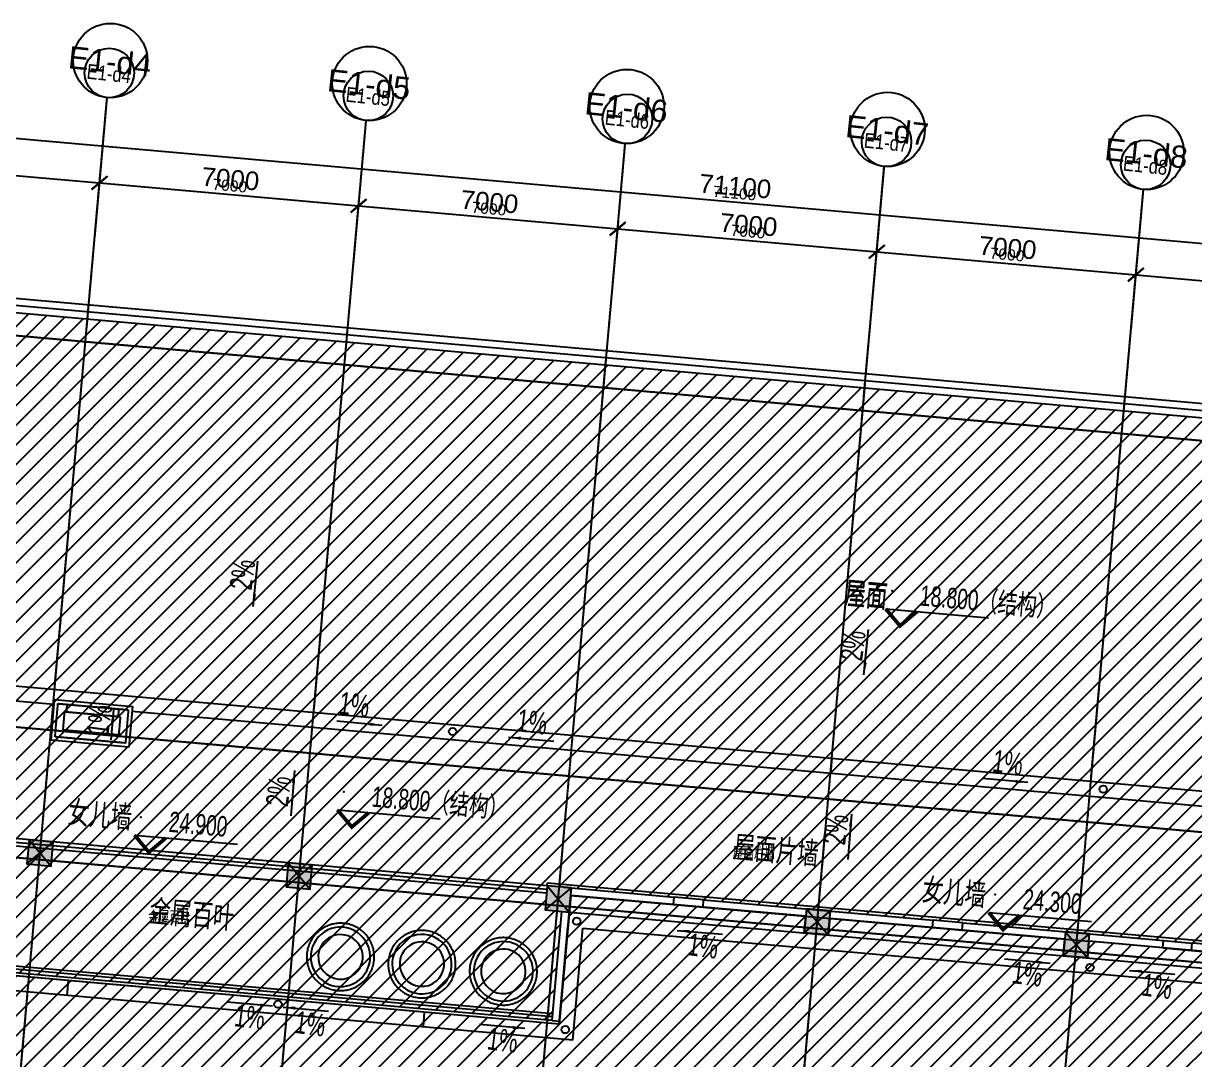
# Model space of a CAD drawing. Header units: millimetres. Extents: x -39175 to 150737, y -15023 to 140542.
# Drawn here: x 86498 to 118017, y 6527 to 34428 of the extents above; entities that cross this region are included whole.
import ezdxf
from ezdxf.enums import TextEntityAlignment as Align

# ---------------------------------------------------------------- set-up
doc = ezdxf.new("R2010")
doc.units = ezdxf.units.MM
doc.header["$LTSCALE"] = 10
for name, pattern in [('E-RG-1F$0$$0$DOTE', [2.42, 2, -0.2, 0.02, -0.2]), ('E1-RI-5F$0$$0$HIDDEN', [0.375, 0.25, -0.125]), ('XRE2$0$HIDDEN', [0.375, 0.25, -0.125])]:
    doc.linetypes.add(name, pattern=pattern)
for name, color, linetype in [('A—墙体', 7, 'Continuous'), ('A—文字索引', 40, 'Continuous'), ('A—设备管丼、主管符号', 50, 'Continuous'), ('A—轴线、尺寸', 1, 'Continuous'), ('A—门窗', 135, 'Continuous'), ('E1-RI-5F$0$$0$AUDIT_D_120618114340-341', 1, 'Continuous'), ('E1-RI-5F$0$A-ROOF-DRAN', 175, 'Continuous'), ('I—平面—填充03(灰度)', 250, 'Continuous'), ('I—平面—文字', 40, 'Continuous'), ('I—平面—文字（放大1：100）', 40, 'XRE2$0$HIDDEN'), ('I—平面—标高', 40, 'Continuous'), ('I—平面—装饰面层线', 192, 'Continuous'), ('轴线100', 1, 'Continuous')]:
    doc.layers.add(name, color=color, linetype=linetype)
doc.styles.add('ARIAL', font='arial.ttf')
doc.styles.add('E1-RI-5F$0$XD2008', font='SIMYOU.TTF', dxfattribs={"width": 0.7})
doc.styles.add('XD2008', font='SIMYOU.TTF', dxfattribs={"width": 0.7, "height": 600})
doc.dimstyles.new('200', dxfattribs={"dimscale": 200, "dimtxt": 2.5, "dimasz": 2, "dimexe": 1, "dimexo": 1, "dimgap": 0.8, "dimtad": 1, "dimdec": 0, "dimdsep": 46, "dimtxsty": 'ARIAL', "dimblk1": 'ARCHTICK', "dimblk2": 'ARCHTICK', "dimsah": 1, "dimcen": -0.9, "dimdle": 1, "dimclrd": 256, "dimclre": 256, "dimclrt": 40, "dimaunit": 1, "dimadec": 0, "dimazin": 0, "dimtfac": 0.35, "dimtdec": 0, "dimtix": 1, "dimtmove": 2, "dimatfit": 3, "dimldrblk": 'ARCHTICK', "dimfxl": 0, "dimtvp": 0.8, "dimtolj": 1, "dimtzin": 0, "dimarcsym": 0})
doc.dimstyles.new('副本 100', dxfattribs={"dimscale": 100, "dimtxt": 2.5, "dimasz": 2, "dimexe": 1, "dimexo": 1, "dimgap": 0.8, "dimtad": 1, "dimdec": 0, "dimdsep": 46, "dimtxsty": 'ARIAL', "dimblk1": 'ARCHTICK', "dimblk2": 'ARCHTICK', "dimsah": 1, "dimcen": -0.9, "dimdle": 1, "dimclrd": 256, "dimclre": 256, "dimclrt": 40, "dimaunit": 1, "dimadec": 0, "dimazin": 0, "dimtfac": 0.35, "dimtdec": 0, "dimtix": 1, "dimtmove": 2, "dimatfit": 3, "dimldrblk": 'ARCHTICK', "dimfxl": 0, "dimtvp": 0.8, "dimtolj": 1, "dimtzin": 0, "dimarcsym": 0})
pattern_1 = [(45, (-6071.9, -5118.9), (-265.165, 265.165), [])]

# ---------------------------------------------------------------- blocks, each defined once
blk = doc.blocks.new('E-COLS-F5')
at = {"layer": 'I—平面—填充03(灰度)'}
for points in [[(11796212, -6194560), (11795565, -6194502), (11795508, -6195150), (11796155, -6195207)], [(11803185, -6195178), (11802538, -6195120), (11802480, -6195768), (11803128, -6195825)], [(11810158, -6195796), (11809510, -6195739), (11809453, -6196386), (11810100, -6196444)], [(11817130, -6196415), (11816483, -6196357), (11816426, -6197005), (11817073, -6197062)], [(11824103, -6197033), (11823456, -6196975), (11823398, -6197623), (11824046, -6197680)]]:
    blk.add_hatch(color=18, dxfattribs=at).paths.add_polyline_path(points)
at = {"layer": 'A—墙体'}
for points in [[(11796212, -6194560), (11795565, -6194502), (11795508, -6195150), (11796155, -6195207)], [(11803185, -6195178), (11802538, -6195120), (11802480, -6195768), (11803128, -6195825)], [(11810158, -6195796), (11809510, -6195739), (11809453, -6196386), (11810100, -6196444)], [(11817130, -6196415), (11816483, -6196357), (11816426, -6197005), (11817073, -6197062)], [(11824103, -6197033), (11823456, -6196975), (11823398, -6197623), (11824046, -6197680)]]:
    blk.add_lwpolyline(points, close=True, dxfattribs=at)
blk = doc.blocks.new('E1-RI-5F$0$WWEQE')
at = {"layer": 'E1-RI-5F$0$A-ROOF-DRAN'}
for centre in [(11241592, -6157949), (11259100, -6159502), (11244931, -6163058), (11258743, -6164304), (11236890, -6165293), (11244622, -6165976)]:
    blk.add_circle(centre, 100, dxfattribs=at)
blk = doc.blocks.new('E1-RI-5F$0$EXHAUST_FAN_-_LARGE_-_EXHA')
at = {"layer": 'A—设备管丼、主管符号', "flags": 128}
for points in [[(908, 0), (907, 36), (905, 73), (901, 109), (896, 145), (890, 180), (882, 216), (872, 251), (862, 286), (850, 320), (836, 354), (821, 387), (805, 419), (788, 451), (769, 482), (749, 513), (728, 542), (706, 571), (683, 599), (658, 625), (632, 651), (606, 676), (578, 700), (550, 722), (521, 744), (491, 764), (460, 783), (428, 801), (396, 817), (363, 832), (329, 846), (295, 859), (260, 870), (225, 879), (190, 888), (154, 895), (118, 900), (82, 904), (46, 907), (10, 908), (-27, 907), (-63, 906), (-99, 902), (-135, 898), (-171, 892), (-206, 884), (-241, 875), (-276, 865), (-311, 853), (-344, 840), (-378, 825), (-411, 810), (-443, 793), (-474, 774), (-504, 755), (-534, 734), (-563, 712), (-591, 689), (-618, 665), (-644, 639), (-669, 613), (-693, 586), (-716, 558), (-738, 529), (-759, 499), (-778, 468), (-796, 437), (-813, 404), (-828, 372), (-843, 338), (-855, 304), (-867, 270), (-877, 235), (-886, 200), (-893, 164), (-899, 128), (-903, 92), (-906, 56), (-908, 20), (-908, 0)], [(-908, 0), (-907, -36), (-905, -73), (-901, -109), (-896, -145), (-890, -180), (-882, -216), (-872, -251), (-862, -286), (-850, -320), (-836, -354), (-821, -387), (-805, -419), (-788, -451), (-769, -482), (-749, -513), (-728, -542), (-706, -571), (-683, -599), (-658, -625), (-632, -651), (-606, -676), (-578, -700), (-550, -722), (-521, -744), (-491, -764), (-460, -783), (-428, -801), (-396, -817), (-363, -832), (-329, -846), (-295, -859), (-260, -870), (-225, -879), (-190, -888), (-154, -895), (-118, -900), (-82, -904), (-46, -907), (-10, -908), (27, -907), (63, -906), (99, -902), (135, -898), (171, -892), (206, -884), (241, -875), (276, -865), (311, -853), (344, -840), (378, -825), (411, -810), (443, -793), (474, -774), (504, -755), (534, -734), (563, -712), (591, -689), (618, -665), (644, -639), (669, -613), (693, -586), (716, -558), (738, -529), (759, -499), (778, -468), (796, -437), (813, -404), (828, -372), (843, -338), (855, -304), (867, -270), (877, -235), (886, -200), (893, -164), (899, -128), (903, -92), (906, -56), (908, -20), (908, 0)]]:
    blk.add_lwpolyline(points, dxfattribs=at)
at = {"layer": 'A—设备管丼、主管符号'}
for radius, start, end in [(800, 360, 180), (600, 360, 180), (800, 180, 360), (600, 180, 360)]:
    blk.add_arc((0, 0), radius, start, end, dxfattribs=at)
blk = doc.blocks.new('E1-RI-5F$0$ECADI-TAG-HGHT_国标_')
at = {"color": 1}
blk.add_line((-2.12, 2.12), (11.77, 2.12), dxfattribs=at)
at = {"color": 1, "const_width": 0.5}
blk.add_lwpolyline([(-2.12, 2.12), (0, 0), (2.12, 2.12)], dxfattribs=at)
at = {"color": 1}
blk.add_point((-1.48, 4.6), dxfattribs=at)
at = {"style": 'E1-RI-5F$0$XD2008', "width": 0.7}
blk.add_attdef('FL', text='', height=3, dxfattribs=at).set_placement((-2.69, 2.97), align=Align.RIGHT)
for tag, p in [('F.F.L.', (2.28, 2.97)), ('T.O.S.', (2.28, -1.1))]:
    blk.add_attdef(tag, p, '', height=3, dxfattribs=at)
blk = doc.blocks.new('_ArchTick')
at = {"color": 0, "linetype": 'ByBlock', "const_width": 0.15}
blk.add_lwpolyline([(-0.5, -0.5), (0.5, 0.5)], dxfattribs=at)
blk = doc.blocks.new('*D4695')
at = {"layer": 'A—轴线、尺寸', "linetype": 'ByBlock', "lineweight": -2}
for p, q in [((81238, 26968), (81592, 30952)), ((81375, 30771), (88746, 30117)), ((88211, 26350), (88564, 30334))]:
    blk.add_line(p, q, dxfattribs=at)
at = {"layer": 'Defpoints', "color": 0, "linetype": 'ByBlock'}
for p in [(88547, 30135), (81221, 26769), (88193, 26151)]:
    blk.add_point(p, dxfattribs=at)
at = {"layer": 'A—轴线、尺寸', "linetype": 'ByBlock', "lineweight": -2, "xscale": 400, "yscale": 400, "zscale": 400}
for p, rotation in [((81574, 30753), 174.9322288641509), ((88547, 30135), 354.9322288641509)]:
    blk.add_blockref('_ArchTick', p, dxfattribs=dict(at, rotation=rotation))
at = {"layer": 'A—轴线、尺寸', "color": 40, "linetype": 'ByBlock', "insert": (85097, 30858), "char_height": 500, "attachment_point": 5, "rotation": 354.9322, "style": 'ARIAL'}
blk.add_mtext('\\A1;7000', dxfattribs=at)
blk = doc.blocks.new('*D4696')
at = {"layer": 'A—轴线、尺寸', "linetype": 'ByBlock', "lineweight": -2}
for p, q in [((88211, 26350), (88564, 30334)), ((88347, 30153), (95718, 29499)), ((95184, 25731), (95537, 29716))]:
    blk.add_line(p, q, dxfattribs=at)
at = {"layer": 'Defpoints', "color": 0, "linetype": 'ByBlock'}
for p in [(95519, 29517), (88193, 26151), (95166, 25532)]:
    blk.add_point(p, dxfattribs=at)
at = {"layer": 'A—轴线、尺寸', "linetype": 'ByBlock', "lineweight": -2, "xscale": 400, "yscale": 400, "zscale": 400}
for p, rotation in [((88547, 30135), 174.9322288641509), ((95519, 29517), 354.9322288641509)]:
    blk.add_blockref('_ArchTick', p, dxfattribs=dict(at, rotation=rotation))
at = {"layer": 'A—轴线、尺寸', "color": 40, "linetype": 'ByBlock', "insert": (92070, 30239), "char_height": 500, "attachment_point": 5, "rotation": 354.9322, "style": 'ARIAL'}
blk.add_mtext('\\A1;7000', dxfattribs=at)
blk = doc.blocks.new('*D4697')
at = {"layer": 'A—轴线、尺寸', "linetype": 'ByBlock', "lineweight": -2}
for p, q in [((95184, 25731), (95537, 29716)), ((95320, 29534), (102691, 28881)), ((102156, 25113), (102510, 29097))]:
    blk.add_line(p, q, dxfattribs=at)
at = {"layer": 'Defpoints', "color": 0, "linetype": 'ByBlock'}
for p in [(102492, 28898), (95166, 25532), (102139, 24914)]:
    blk.add_point(p, dxfattribs=at)
at = {"layer": 'A—轴线、尺寸', "linetype": 'ByBlock', "lineweight": -2, "xscale": 400, "yscale": 400, "zscale": 400}
for p, rotation in [((95519, 29517), 174.9322288641509), ((102492, 28898), 354.9322288641509)]:
    blk.add_blockref('_ArchTick', p, dxfattribs=dict(at, rotation=rotation))
at = {"layer": 'A—轴线、尺寸', "color": 40, "linetype": 'ByBlock', "insert": (99042, 29621), "char_height": 500, "attachment_point": 5, "rotation": 354.9322, "style": 'ARIAL'}
blk.add_mtext('\\A1;7000', dxfattribs=at)
blk = doc.blocks.new('*D4698')
at = {"layer": 'A—轴线、尺寸', "linetype": 'ByBlock', "lineweight": -2}
for p, q in [((102156, 25113), (102510, 29097)), ((102293, 28916), (109664, 28262)), ((109129, 24495), (109482, 28479))]:
    blk.add_line(p, q, dxfattribs=at)
at = {"layer": 'Defpoints', "color": 0, "linetype": 'ByBlock'}
for p in [(109465, 28280), (102139, 24914), (109111, 24296)]:
    blk.add_point(p, dxfattribs=at)
at = {"layer": 'A—轴线、尺寸', "linetype": 'ByBlock', "lineweight": -2, "xscale": 400, "yscale": 400, "zscale": 400}
for p, rotation in [((102492, 28898), 174.9322288641509), ((109465, 28280), 354.9322288641509)]:
    blk.add_blockref('_ArchTick', p, dxfattribs=dict(at, rotation=rotation))
at = {"layer": 'A—轴线、尺寸', "color": 40, "linetype": 'ByBlock', "insert": (106015, 29003), "char_height": 500, "attachment_point": 5, "rotation": 354.9322, "style": 'ARIAL'}
blk.add_mtext('\\A1;7000', dxfattribs=at)
blk = doc.blocks.new('*D4699')
at = {"layer": 'A—轴线、尺寸', "linetype": 'ByBlock', "lineweight": -2}
for p, q in [((109129, 24495), (109482, 28479)), ((109265, 28298), (116636, 27644)), ((116101, 23876), (116455, 27861))]:
    blk.add_line(p, q, dxfattribs=at)
at = {"layer": 'Defpoints', "color": 0, "linetype": 'ByBlock'}
for p in [(116437, 27662), (109111, 24296), (116084, 23677)]:
    blk.add_point(p, dxfattribs=at)
at = {"layer": 'A—轴线、尺寸', "linetype": 'ByBlock', "lineweight": -2, "xscale": 400, "yscale": 400, "zscale": 400}
for p, rotation in [((109465, 28280), 174.9322288641509), ((116437, 27662), 354.9322288641509)]:
    blk.add_blockref('_ArchTick', p, dxfattribs=dict(at, rotation=rotation))
at = {"layer": 'A—轴线、尺寸', "color": 40, "linetype": 'ByBlock', "insert": (112988, 28384), "char_height": 500, "attachment_point": 5, "rotation": 354.9322, "style": 'ARIAL'}
blk.add_mtext('\\A1;7000', dxfattribs=at)
blk = doc.blocks.new('*D4700')
at = {"layer": 'A—轴线、尺寸', "linetype": 'ByBlock', "lineweight": -2}
for p, q in [((116101, 23876), (116455, 27861)), ((116238, 27679), (123609, 27026)), ((123074, 23258), (123427, 27242))]:
    blk.add_line(p, q, dxfattribs=at)
at = {"layer": 'Defpoints', "color": 0, "linetype": 'ByBlock'}
for p in [(123410, 27043), (116084, 23677), (123056, 23059)]:
    blk.add_point(p, dxfattribs=at)
at = {"layer": 'A—轴线、尺寸', "linetype": 'ByBlock', "lineweight": -2, "xscale": 400, "yscale": 400, "zscale": 400}
for p, rotation in [((116437, 27662), 174.9322288641509), ((123410, 27043), 354.9322288641509)]:
    blk.add_blockref('_ArchTick', p, dxfattribs=dict(at, rotation=rotation))
at = {"layer": 'A—轴线、尺寸', "color": 40, "linetype": 'ByBlock', "insert": (119960, 27766), "char_height": 500, "attachment_point": 5, "rotation": 354.9322, "style": 'ARIAL'}
blk.add_mtext('\\A1;7000', dxfattribs=at)
blk = doc.blocks.new('*D4701')
at = {"layer": 'A—轴线、尺寸', "linetype": 'ByBlock', "lineweight": -2}
for p, q in [((69739, 27486), (70225, 32964)), ((70008, 32783), (141228, 26467)), ((140561, 21205), (141047, 26684))]:
    blk.add_line(p, q, dxfattribs=at)
at = {"layer": 'Defpoints', "color": 0, "linetype": 'ByBlock'}
for p in [(69721, 27287), (141029, 26485), (140543, 21006)]:
    blk.add_point(p, dxfattribs=at)
at = {"layer": 'A—轴线、尺寸', "linetype": 'ByBlock', "lineweight": -2, "xscale": 400, "yscale": 400, "zscale": 400}
for p, rotation in [((70207, 32765), 174.9322288641509), ((141029, 26485), 354.9322288641509)]:
    blk.add_blockref('_ArchTick', p, dxfattribs=dict(at, rotation=rotation))
at = {"layer": 'A—轴线、尺寸', "color": 40, "linetype": 'ByBlock', "insert": (105655, 30039), "char_height": 500, "attachment_point": 5, "rotation": 354.9322, "style": 'ARIAL'}
blk.add_mtext('\\A1;71100', dxfattribs=at)
blk = doc.blocks.new('*D4776')
at = {"layer": 'Defpoints', "color": 0}
for p in [(-166867, 33161), (-174193, 29794), (-167221, 29176)]:
    blk.add_point(p, dxfattribs=at)
at = {"layer": '轴线100', "lineweight": -2}
for p, q in [((-174185, 29894), (-173831, 33878)), ((-173940, 33788), (-166768, 33152)), ((-167212, 29276), (-166859, 33260))]:
    blk.add_line(p, q, dxfattribs=at)
at = {"layer": '轴线100', "lineweight": -2, "xscale": 200, "yscale": 200, "zscale": 200}
for p, rotation in [((-173840, 33779), 174.9322288768529), ((-166867, 33161), 354.9322288768529)]:
    blk.add_blockref('_ArchTick', p, dxfattribs=dict(at, rotation=rotation))
at = {"layer": '轴线100', "color": 40, "insert": (-170333, 33702), "char_height": 300, "attachment_point": 5, "rotation": 354.9322, "style": 'ARIAL'}
blk.add_mtext('\\A1;7000', dxfattribs=at)
blk = doc.blocks.new('*D4777')
at = {"layer": 'Defpoints', "color": 0}
for p in [(-159895, 32542), (-167221, 29176), (-160248, 28558)]:
    blk.add_point(p, dxfattribs=at)
at = {"layer": '轴线100', "lineweight": -2}
for p, q in [((-167212, 29276), (-166859, 33260)), ((-166967, 33169), (-159795, 32533)), ((-160239, 28657), (-159886, 32642))]:
    blk.add_line(p, q, dxfattribs=at)
at = {"layer": '轴线100', "lineweight": -2, "xscale": 200, "yscale": 200, "zscale": 200}
for p, rotation in [((-166867, 33161), 174.9322288768529), ((-159895, 32542), 354.9322288768529)]:
    blk.add_blockref('_ArchTick', p, dxfattribs=dict(at, rotation=rotation))
at = {"layer": '轴线100', "color": 40, "insert": (-163361, 33084), "char_height": 300, "attachment_point": 5, "rotation": 354.9322, "style": 'ARIAL'}
blk.add_mtext('\\A1;7000', dxfattribs=at)
blk = doc.blocks.new('*D4778')
at = {"layer": 'Defpoints', "color": 0}
for p in [(-152922, 31924), (-160248, 28558), (-153276, 27939)]:
    blk.add_point(p, dxfattribs=at)
at = {"layer": '轴线100', "lineweight": -2}
for p, q in [((-160239, 28657), (-159886, 32642)), ((-159994, 32551), (-152823, 31915)), ((-153267, 28039), (-152913, 32023))]:
    blk.add_line(p, q, dxfattribs=at)
at = {"layer": '轴线100', "lineweight": -2, "xscale": 200, "yscale": 200, "zscale": 200}
for p, rotation in [((-159895, 32542), 174.9322288768529), ((-152922, 31924), 354.9322288768529)]:
    blk.add_blockref('_ArchTick', p, dxfattribs=dict(at, rotation=rotation))
at = {"layer": '轴线100', "color": 40, "insert": (-156388, 32465), "char_height": 300, "attachment_point": 5, "rotation": 354.9322, "style": 'ARIAL'}
blk.add_mtext('\\A1;7000', dxfattribs=at)
blk = doc.blocks.new('*D4779')
at = {"layer": 'Defpoints', "color": 0}
for p in [(-145950, 31306), (-153276, 27939), (-146303, 27321)]:
    blk.add_point(p, dxfattribs=at)
at = {"layer": '轴线100', "lineweight": -2}
for p, q in [((-153267, 28039), (-152913, 32023)), ((-153022, 31933), (-145850, 31297)), ((-146294, 27421), (-145941, 31405))]:
    blk.add_line(p, q, dxfattribs=at)
at = {"layer": '轴线100', "lineweight": -2, "xscale": 200, "yscale": 200, "zscale": 200}
for p, rotation in [((-152922, 31924), 174.9322288768529), ((-145950, 31306), 354.9322288768529)]:
    blk.add_blockref('_ArchTick', p, dxfattribs=dict(at, rotation=rotation))
at = {"layer": '轴线100', "color": 40, "insert": (-149415, 31847), "char_height": 300, "attachment_point": 5, "rotation": 354.9322, "style": 'ARIAL'}
blk.add_mtext('\\A1;7000', dxfattribs=at)
blk = doc.blocks.new('*D4780')
at = {"layer": 'Defpoints', "color": 0}
for p in [(-138977, 30687), (-146303, 27321), (-139330, 26703)]:
    blk.add_point(p, dxfattribs=at)
at = {"layer": '轴线100', "lineweight": -2}
for p, q in [((-146294, 27421), (-145941, 31405)), ((-146049, 31314), (-138877, 30678)), ((-139321, 26802), (-138968, 30787))]:
    blk.add_line(p, q, dxfattribs=at)
at = {"layer": '轴线100', "lineweight": -2, "xscale": 200, "yscale": 200, "zscale": 200}
for p, rotation in [((-145950, 31306), 174.9322288768529), ((-138977, 30687), 354.9322288768529)]:
    blk.add_blockref('_ArchTick', p, dxfattribs=dict(at, rotation=rotation))
at = {"layer": '轴线100', "color": 40, "insert": (-142443, 31229), "char_height": 300, "attachment_point": 5, "rotation": 354.9322, "style": 'ARIAL'}
blk.add_mtext('\\A1;7000', dxfattribs=at)
blk = doc.blocks.new('*D4781')
at = {"layer": 'Defpoints', "color": 0}
for p in [(-132004, 30069), (-139330, 26703), (-132358, 26084)]:
    blk.add_point(p, dxfattribs=at)
at = {"layer": '轴线100', "lineweight": -2}
for p, q in [((-139321, 26802), (-138968, 30787)), ((-139077, 30696), (-131905, 30060)), ((-132349, 26184), (-131995, 30168))]:
    blk.add_line(p, q, dxfattribs=at)
at = {"layer": '轴线100', "lineweight": -2, "xscale": 200, "yscale": 200, "zscale": 200}
for p, rotation in [((-138977, 30687), 174.9322288768529), ((-132004, 30069), 354.9322288768529)]:
    blk.add_blockref('_ArchTick', p, dxfattribs=dict(at, rotation=rotation))
at = {"layer": '轴线100', "color": 40, "insert": (-135470, 30610), "char_height": 300, "attachment_point": 5, "rotation": 354.9322, "style": 'ARIAL'}
blk.add_mtext('\\A1;7000', dxfattribs=at)
blk = doc.blocks.new('*D4782')
at = {"layer": 'Defpoints', "color": 0}
for p in [(-185693, 30312), (-114385, 29510), (-114871, 24032)]:
    blk.add_point(p, dxfattribs=at)
at = {"layer": '轴线100', "lineweight": -2}
for p, q in [((-185684, 30412), (-185198, 35890)), ((-185306, 35800), (-114285, 29501)), ((-114862, 24131), (-114376, 29610))]:
    blk.add_line(p, q, dxfattribs=at)
at = {"layer": '轴线100', "lineweight": -2, "xscale": 200, "yscale": 200, "zscale": 200}
for p, rotation in [((-185207, 35791), 174.9322288768529), ((-114385, 29510), 354.9322288768529)]:
    blk.add_blockref('_ArchTick', p, dxfattribs=dict(at, rotation=rotation))
at = {"layer": '轴线100', "color": 40, "insert": (-149775, 32883), "char_height": 300, "attachment_point": 5, "rotation": 354.9322, "style": 'ARIAL'}
blk.add_mtext('\\A1;71100', dxfattribs=at)
blk = doc.blocks.new('A$C1C9D1350')
at = {"layer": '轴线100', "linetype": 'E-RG-1F$0$$0$DOTE'}
for p, q in [((-170204.1, -4470), (-166664.5, 35451.4)), ((-163231.5, -5088.4), (-159691.8, 34833)), ((-156258.8, -5706.7), (-152719.2, 34214.7)), ((-149286.2, -6325), (-145746.6, 33596.4)), ((-142313.5, -6943.4), (-138773.9, 32978)), ((-187279, 30663), (-106882.5, 23533.4)), ((-186950.2, 20092.6), (-107810, 13074.4)), ((-186910.7, 16575.4), (-108119.2, 9588.1))]:
    blk.add_line(p, q, dxfattribs=at)
at = {"layer": '轴线100'}
for centre in [(-166605.4, 36119.7), (-159632.7, 35501.9), (-152660.1, 34883), (-145687.5, 34264.7), (-138714.8, 33646.4)]:
    blk.add_circle(centre, 666.7, dxfattribs=at)
at = {"layer": '轴线100', "color": 40, "style": 'ARIAL', "width": 0.8}
for s, p in [('E1-d4', (-166614.6, 36104.3)), ('E1-d5', (-159642, 35485.9)), ('E1-d6', (-152669.3, 34867.6)), ('E1-d7', (-145696.7, 34249.3)), ('E1-d8', (-138724, 33630.9))]:
    blk.add_text(s, height=400, rotation=354, dxfattribs=at).set_placement(p, align=Align.MIDDLE_CENTER)
at = {"layer": '轴线100'}
for base, p1, p2, picture, middle in [((-114384.8, 29510.2), (-185692.7, 30312.2), (-114870.7, 24031.6), '*D4782', (-149775.3, 32882.7)), ((-166867.4, 33160.5), (-174193.4, 29794.5), (-167220.8, 29176.1), '*D4776', (-170333.2, 33701.9)), ((-159894.8, 32542.2), (-167220.8, 29176.1), (-160248.1, 28557.8), '*D4777', (-163360.5, 33083.6)), ((-152922.2, 31923.8), (-160248.1, 28557.8), (-153275.5, 27939.4), '*D4778', (-156387.9, 32465.3)), ((-145949.5, 31305.5), (-153275.5, 27939.4), (-146302.9, 27321.1), '*D4779', (-149415.3, 31846.9)), ((-138976.9, 30687.2), (-146302.9, 27321.1), (-139330.2, 26702.8), '*D4780', (-142442.6, 31228.6)), ((-132004.3, 30068.8), (-139330.2, 26702.8), (-132357.6, 26084.4), '*D4781', (-135470, 30610.3))]:
    dim = blk.add_linear_dim(base=base, p1=p1, p2=p2, angle=354.93223, dimstyle='副本 100', override={"dimtxt": 3}, dxfattribs=at)
    dim.commit()
    dim.dimension.update_dxf_attribs({"geometry": picture, "text_midpoint": middle})

msp = doc.modelspace()

# ---------------------------------------------------------------- hatches: boundary and pattern name
h = msp.add_hatch()
h.set_pattern_fill('ANSI31', color=8, scale=3000, style=0)
h.set_pattern_definition(pattern_1)
h.paths.add_polyline_path([(100987.6, 10518.1), (100727, 7579.6), (83350.2, 9120.6), (84833.7, 26757.5), (142208.6, 21670.4), (141201.6, 10314.3), (138213.3, 10579.3), (137975.1, 7890.5), (100596.7, 11205.3), (100539.3, 10557.8)])
h = msp.add_hatch()
h.set_pattern_fill('ANSI31', color=8, scale=3000, style=0)
h.set_pattern_definition(pattern_1)
h.paths.add_polyline_path([(134844.1, -1946.4), (135676.6, 7441.8), (135402.5, 7466.1), (135442.3, 7914.4), (129117.1, 8475.3), (129077.3, 8027), (128429.9, 8084.5), (128469.6, 8532.7), (122144.4, 9093.6), (122104.7, 8645.4), (121457.2, 8702.8), (121497, 9151), (115171.8, 9712), (115132.1, 9263.7), (114484.6, 9321.1), (114524.3, 9769.4), (108199.2, 10330.3), (108159.4, 9882.1), (107512, 9939.5), (107551.7, 10387.7), (101226.6, 10948.6), (100919.2, 7482.2), (79528.1, 9379.2), (78899.2, 2287), (134780, -2668.5)])

# ---------------------------------------------------------------- linework, layer by layer
msp.add_lwpolyline([(134844.1, -1946.4), (135676.6, 7441.8), (135402.5, 7466.1), (135442.3, 7914.4), (129117.1, 8475.3), (129077.3, 8027), (128429.9, 8084.5), (128469.6, 8532.7), (122144.4, 9093.6), (122104.7, 8645.4), (121457.2, 8702.8), (121497, 9151), (115171.8, 9712), (115132.1, 9263.7), (114484.6, 9321.1), (114524.3, 9769.4), (108199.2, 10330.3), (108159.4, 9882.1), (107512, 9939.5), (107551.7, 10387.7), (101226.6, 10948.6), (100919.2, 7482.2), (79528.1, 9379.2)])
at = {"layer": 'A—墙体'}
for p, q in [((142425.5, 21852), (84652.1, 26974.4)), ((142208.6, 21670.4), (84833.7, 26757.5)), ((101045, 11165.5), (104008.4, 10902.7)), ((100926.2, 7561.9), (101226.6, 10948.6)), ((101226.6, 10948.6), (103990.7, 10703.5)), ((103990.7, 10703.4), (104008.4, 10902.7)), ((104008.4, 10902.6), (104008.3, 10902.6)), ((104805.2, 10831.9), (104008.4, 10902.6)), ((104787.6, 10632.7), (104805.2, 10832.1)), ((104805.2, 10832.1), (110981, 10284.4)), ((100727, 7579.6), (100987.6, 10518.1)), ((103990.7, 10703.4), (103990.7, 10703.4)), ((103990.7, 10703.4), (104787.6, 10632.7)), ((104787.6, 10632.8), (110963.3, 10085.2)), ((110963.3, 10085.2), (110981, 10284.4)), ((111777.9, 10213.7), (110981, 10284.4)), ((111760.2, 10014.5), (111777.9, 10213.7)), ((111777.9, 10213.7), (115189.5, 9911.2)), ((110963.3, 10085.2), (111760.2, 10014.5)), ((111760.2, 10014.5), (115171.8, 9712)), ((115171.8, 9712), (115189.5, 9911.2)), ((115189.5, 9911.2), (117181.7, 9734.5)), ((117164, 9535.3), (115171.8, 9712)), ((117164, 9535.3), (117181.7, 9734.5)), ((117936, 9466.9), (117953.6, 9666.2)), ((117936, 9466.9), (117936, 9466.9)), ((117936, 9466.8), (118732.8, 9396.2)), ((117953.6, 9666.2), (117953.6, 9666.2)), ((118750.5, 9595.4), (117953.6, 9666)), ((100727, 7579.6), (100926.2, 7561.9))]:
    msp.add_line(p, q, dxfattribs=at)
for points in [[(117164, 9535.3), (117936, 9466.8)], [(117181.7, 9734.5), (117953.6, 9666)]]:
    msp.add_lwpolyline(points, dxfattribs=at)
at = {"layer": 'A—设备管丼、主管符号', "linetype": 'E1-RI-5F$0$$0$HIDDEN'}
for p, q in [((87660.1, 15891.9), (87677.9, 16092.8)), ((89054.7, 15768.6), (89072.5, 15969.5))]:
    msp.add_line(p, q, dxfattribs=at)
at = {"layer": 'A—设备管丼、主管符号'}
msp.add_lwpolyline([(89332.8, 14940.9), (87240.9, 15125.8), (87338.1, 16221.5), (89429.7, 16036.6)], close=True, dxfattribs=at)
at = {"layer": 'A—设备管丼、主管符号', "linetype": 'E1-RI-5F$0$$0$HIDDEN'}
for points in [[(89242, 15049.3), (87349.3, 15216.6), (87428.8, 16113.1), (89321.3, 15945.8)], [(87610.4, 15896.3), (89104.4, 15764.2), (89060.4, 15266.1), (87566.1, 15398.3)]]:
    msp.add_lwpolyline(points, close=True, dxfattribs=at)
at = {"layer": 'A—轴线、尺寸', "linetype": 'E-RG-1F$0$$0$DOTE', "ltscale": 500}
for p, q in [((85210, -7495.6), (88749.6, 32425.8)), ((92182.6, -8114), (95722.2, 31807.4)), ((99155.2, -8732.3), (102694.8, 31189.1)), ((106127.9, -9350.6), (109667.5, 30570.8)), ((113100.5, -9969), (116640.1, 29952.4)), ((68135.1, 27637.4), (148531.6, 20507.8)), ((67207.6, 17178.4), (147604.1, 10048.8)), ((66898.4, 13692.1), (147294.9, 6562.5))]:
    msp.add_line(p, q, dxfattribs=at)
at = {"layer": 'A—轴线、尺寸', "linetype": 'ByBlock'}
for centre in [(88838.2, 33428.3), (95810.9, 32810.8), (102739.2, 32190.4), (109756.1, 31573.3), (116728.7, 30954.9)]:
    msp.add_circle(centre, 1000, dxfattribs=at)
at = {"layer": 'A—门窗'}
for p, q in [((84470.5, 27192.3), (142642.5, 22033.5)), ((100596.7, 11205.3), (83668.2, 12706.6)), ((100587.9, 11105.7), (83659.4, 12607)), ((100735.8, 7679.2), (83359, 9220.2)), ((83367, 9310.3), (100743.8, 7769.3)), ((100727, 7579.6), (83350.2, 9120.6))]:
    msp.add_line(p, q, dxfattribs=at)
msp.add_lwpolyline([(100579.1, 11006.1), (83650.5, 12507.4)], dxfattribs=at)
at = {"layer": 'Defpoints'}
for p, q in [((86594.1, 11794.5), (87298.9, 12384.5)), ((86651.5, 12441.9), (87241.5, 11737.1)), ((93566.7, 11176.1), (94271.6, 11766.2)), ((93624.1, 11823.6), (94214.1, 11118.7)), ((100539.3, 10557.8), (101244.2, 11147.9)), ((100596.7, 11205.3), (101186.8, 10500.4)), ((107512, 9939.5), (108216.8, 10529.5)), ((107569.4, 10586.9), (108159.4, 9882.1)), ((114484.6, 9321.1), (115189.5, 9911.2)), ((114542, 9968.6), (115132.1, 9263.7))]:
    msp.add_line(p, q, dxfattribs=at)
at = {"layer": 'E1-RI-5F$0$$0$AUDIT_D_120618114340-341'}
msp.add_line((88918.2, 15941.5), (88854.9, 15135.3), dxfattribs=at)
at = {"layer": 'E1-RI-5F$0$$0$AUDIT_D_120618114340-341', "extrusion": (7.74398e-26, 8.19673e-27, -1)}
msp.add_solid([(-88935.8, 15602.6), (-88851.9, 15608.6), (-88918.2, 15941.5)], dxfattribs=at)
at = {"layer": 'E1-RI-5F$0$A-ROOF-DRAN'}
for p, q in [((83950.7, 16797.6), (141126.1, 11727.2)), ((83915.3, 16399.1), (87327, 16096.6)), ((89418.6, 15911.1), (122040.6, 13018.2)), ((108255.2, 14642.2), (108219.9, 14243.8)), ((101186.8, 10500.4), (135595.5, 7449)), ((100919.2, 7482.2), (101151.5, 10102)), ((101282.3, 7048.5), (101549.9, 10066.6)), ((101549.9, 10066.6), (135641.3, 7043.4)), ((107800.4, 9512.3), (107835.7, 9910.8)), ((100919.2, 7482.2), (79677.6, 9366)), ((101282.3, 7048.5), (79642.2, 8967.5)), ((87675.6, 8255.1), (87710.9, 8653.6)), ((97261.1, 7405.1), (97296.5, 7803.5))]:
    msp.add_line(p, q, dxfattribs=at)
at = {"layer": 'I—平面—文字'}
for p, q in [((92682.2, 18725), (92803, 19946.5)), ((109118.8, 16885.1), (109239.6, 18106.6)), ((96155.1, 15525.3), (94932.9, 15638.5)), ((99551.8, 15205.2), (100774.9, 15101.6)), ((93791.7, 14312), (93695.6, 13088.3)), ((113532.5, 13984.6), (112310.3, 14097.9)), ((108780.8, 13135), (108684.7, 11911.3)), ((104092.5, 10004.2), (105315.5, 9900.6)), ((114126.5, 9117.6), (112904.2, 9230.8)), ((116263, 8928.1), (117486.1, 8824.5)), ((93199.9, 7962.9), (91977.7, 8076.1)), ((93486, 7937.5), (94709.1, 7833.9)), ((99996.7, 7360.2), (98774.5, 7473.4))]:
    msp.add_line(p, q, dxfattribs=at)
at = {"layer": 'I—平面—文字', "extrusion": (7.74398e-26, 8.19673e-27, -1)}
for points in [[(-92758.8, 19051.6), (-92675.1, 19060.4), (-92681.8, 18721.1)], [(-109195.4, 17211.7), (-109111.7, 17220.5), (-109118.4, 16881.2)], [(-95828, 15599.8), (-95819.8, 15516.1), (-96159, 15524.8)], [(-99886.9, 15221), (-99880.3, 15137.1), (-99547.9, 15205.4)], [(-93809.3, 13973.1), (-93725.4, 13979.1), (-93791.7, 14312)], [(-113205.5, 14059.2), (-113197.2, 13975.5), (-113536.4, 13984.2)], [(-108798.7, 12800), (-108714.8, 12806.1), (-108781.1, 13138.9)], [(-104427.5, 10020), (-104420.9, 9936.1), (-104088.5, 10004.4)], [(-113799.4, 9192.1), (-113791.1, 9108.4), (-114130.4, 9117.1)], [(-116598.1, 8943.9), (-116591.5, 8860.1), (-116259.1, 8928.4)], [(-92872.8, 8037.4), (-92864.6, 7953.7), (-93203.8, 7962.5)], [(-93821.1, 7953.3), (-93814.5, 7869.5), (-93482.1, 7937.8)], [(-99669.7, 7434.7), (-99661.4, 7351), (-100000.6, 7359.7)]]:
    msp.add_solid(points, dxfattribs=at)
at = {"layer": 'I—平面—装饰面层线', "color": 152}
for p, q in [((100596.7, 11205.3), (100603.8, 11285)), ((100603.8, 11285), (136115.4, 8135.8))]:
    msp.add_line(p, q, dxfattribs=at)

# ---------------------------------------------------------------- block references
at = {"layer": 'A—墙体'}
msp.add_blockref('E-COLS-F5', (-11708913.6, 6206944.1), dxfattribs=at)
at = {"layer": 'A—设备管丼、主管符号', "rotation": 354.932228864047}
for p in [(95031.5, 9291.8), (97222.9, 9097.4), (99414.3, 8903.1)]:
    msp.add_blockref('E1-RI-5F$0$EXHAUST_FAN_-_LARGE_-_EXHA', p, dxfattribs=at)
at = {"layer": 'E1-RI-5F$0$A-ROOF-DRAN'}
msp.add_blockref('E1-RI-5F$0$WWEQE', (-11143541.1, 6173310.6), dxfattribs=at)
at = {"layer": 'I—平面—标高'}
ref = msp.add_blockref('E1-RI-5F$0$ECADI-TAG-HGHT_国标_', (110089.2, 18205.5), dxfattribs=dict(at, xscale=200.0000000003423, yscale=200, zscale=199.9999999997809, rotation=355.0000000000056))
ref.add_attrib('F.F.L.', '18.800（结构）', (110609, 18755.7), dxfattribs={"layer": '0', "height": 550, "rotation": 355, "style": 'E1-RI-5F$0$XD2008', "width": 0.7})
ref = msp.add_blockref('E1-RI-5F$0$ECADI-TAG-HGHT_国标_', (95335.2, 12790.5), dxfattribs=dict(at, xscale=200.0000000003423, yscale=200, zscale=199.9999999997809, rotation=355.0000000000056))
ref.add_attrib('F.F.L.', '18.800（结构）', (95855, 13340.7), dxfattribs={"layer": '0', "height": 550, "rotation": 355, "style": 'E1-RI-5F$0$XD2008', "width": 0.7})
ref = msp.add_blockref('E1-RI-5F$0$ECADI-TAG-HGHT_国标_', (89874.5, 12110.7), dxfattribs=dict(at, xscale=200.0000000003423, yscale=200, zscale=199.9999999997809, rotation=355.0000000000056))
ref.add_attrib('F.F.L.', '24.900', (90394.3, 12661), dxfattribs={"layer": '0', "height": 550, "rotation": 355, "style": 'E1-RI-5F$0$XD2008', "width": 0.7})
ref.add_attrib('FL', '女儿墙', dxfattribs={"layer": '0', "height": 600, "rotation": 355, "style": 'E1-RI-5F$0$XD2008', "width": 0.7}).set_placement((89390.5, 12748.8), align=Align.RIGHT)
ref = msp.add_blockref('E1-RI-5F$0$ECADI-TAG-HGHT_国标_', (112861.6, 10027.8), dxfattribs=dict(at, xscale=200.0000000003423, yscale=200, zscale=199.9999999997809, rotation=355.0000000000056))
ref.add_attrib('F.F.L.', '24.300', (113381.5, 10578.1), dxfattribs={"layer": '0', "height": 550, "rotation": 355, "style": 'E1-RI-5F$0$XD2008', "width": 0.7})
ref.add_attrib('FL', '女儿墙', dxfattribs={"layer": '0', "height": 600, "rotation": 355, "style": 'E1-RI-5F$0$XD2008', "width": 0.7}).set_placement((112377.7, 10665.9), align=Align.RIGHT)
at = {"layer": '轴线100'}
msp.add_blockref('A$C1C9D1350', (255414.1, -3026), dxfattribs=at)

# ---------------------------------------------------------------- texts
at = {"layer": 'A—文字索引', "style": 'ARIAL'}
for s, p in [('E1-d4', (88824.4, 33405.1)), ('E1-d5', (95797, 32786.8)), ('E1-d6', (102725.4, 32167.2)), ('E1-d7', (109742.3, 31550.1)), ('E1-d8', (116714.9, 30931.8))]:
    msp.add_text(s, height=600, rotation=354, dxfattribs=at).set_placement(p, align=Align.MIDDLE_CENTER)
at = {"layer": 'I—平面—文字', "linetype": 'ByBlock', "style": 'XD2008', "width": 0.7}
for s, rotation, p in [('2%%%', 82.71641, (92636.8, 19146.7, 0)), ('屋面', 354.94783, (108585.6, 18814.2, 0)), ('2%%%', 82.71641, (109067.8, 17235.6, 0)), ('1%%%', 352.48213, (94963, 15843.7, 0)), ('1%%%', 82.71641, (88784.1, 15237.7, 0)), ('1%%%', 352.48213, (99747.5, 15376.4, 0)), ('1%%%', 352.48213, (112551.5, 14283.5, 0)), ('2%%%', 82.71641, (93609.9, 13314.2, 0)), ('2%%%', 82.71641, (108608.1, 12282.6, 0)), ('屋面片墙', 354.94783, (105589.3, 11970.7, 0)), ('金属百叶', 354.94783, (89864.5, 10244.3, 0)), ('1%%%', 352.48213, (104349.8, 9345.1, 0)), ('1%%%', 352.48213, (113075.5, 8590.5, 0)), ('1%%%', 352.48213, (116566.3, 8257.8, 0)), ('1%%%', 352.48213, (92150, 7431.6, 0)), ('1%%%', 352.48213, (93778.4, 7249.2, 0)), ('1%%%', 352.48213, (98956.3, 6807.2, 0))]:
    msp.add_text(s, height=600, rotation=rotation, dxfattribs=at).set_placement(p)
at = {"layer": 'I—平面—文字（放大1：100）', "linetype": 'ByBlock', "style": 'XD2008', "width": 0.7}
for s, height, rotation, p in [('屋面', 600, 354.94783, (108578, 18795.3, 0)), ('屋面片墙', 300, 360, (105581.7, 11951.8, 0)), ('金属百叶', 300, 360, (89856.9, 10225.4, 0))]:
    msp.add_text(s, height=height, rotation=rotation, dxfattribs=at).set_placement(p)

# ---------------------------------------------------------------- dimensions: what is measured, and where the dimension line sits
at = {"layer": 'A—轴线、尺寸', "linetype": 'ByBlock'}
for base, p1, p2, picture, middle in [((141029.2, 26484.6), (69721.3, 27286.6), (140543.4, 21006), '*D4701', (105654.9, 30038.5)), ((88546.6, 30134.9), (81220.6, 26768.9), (88193.3, 26150.5), '*D4695', (85097, 30857.8)), ((95519.2, 29516.6), (88193.3, 26150.5), (95165.9, 25532.2), '*D4696', (92069.6, 30239.4)), ((102491.9, 28898.2), (95165.9, 25532.2), (102138.5, 24913.9), '*D4697', (99042.2, 29621.1)), ((109464.5, 28279.9), (102138.5, 24913.9), (109111.2, 24295.5), '*D4698', (106014.9, 29002.7)), ((116437.2, 27661.6), (109111.2, 24295.5), (116083.8, 23677.2), '*D4699', (112987.5, 28384.4)), ((123409.8, 27043.2), (116083.8, 23677.2), (123056.5, 23058.8), '*D4700', (119960.2, 27766.1))]:
    dim = msp.add_linear_dim(base=base, p1=p1, p2=p2, angle=354.93223, dimstyle='200', dxfattribs=at)
    dim.commit()
    dim.dimension.update_dxf_attribs({"geometry": picture, "text_midpoint": middle})

doc.saveas('drawing.dxf')
